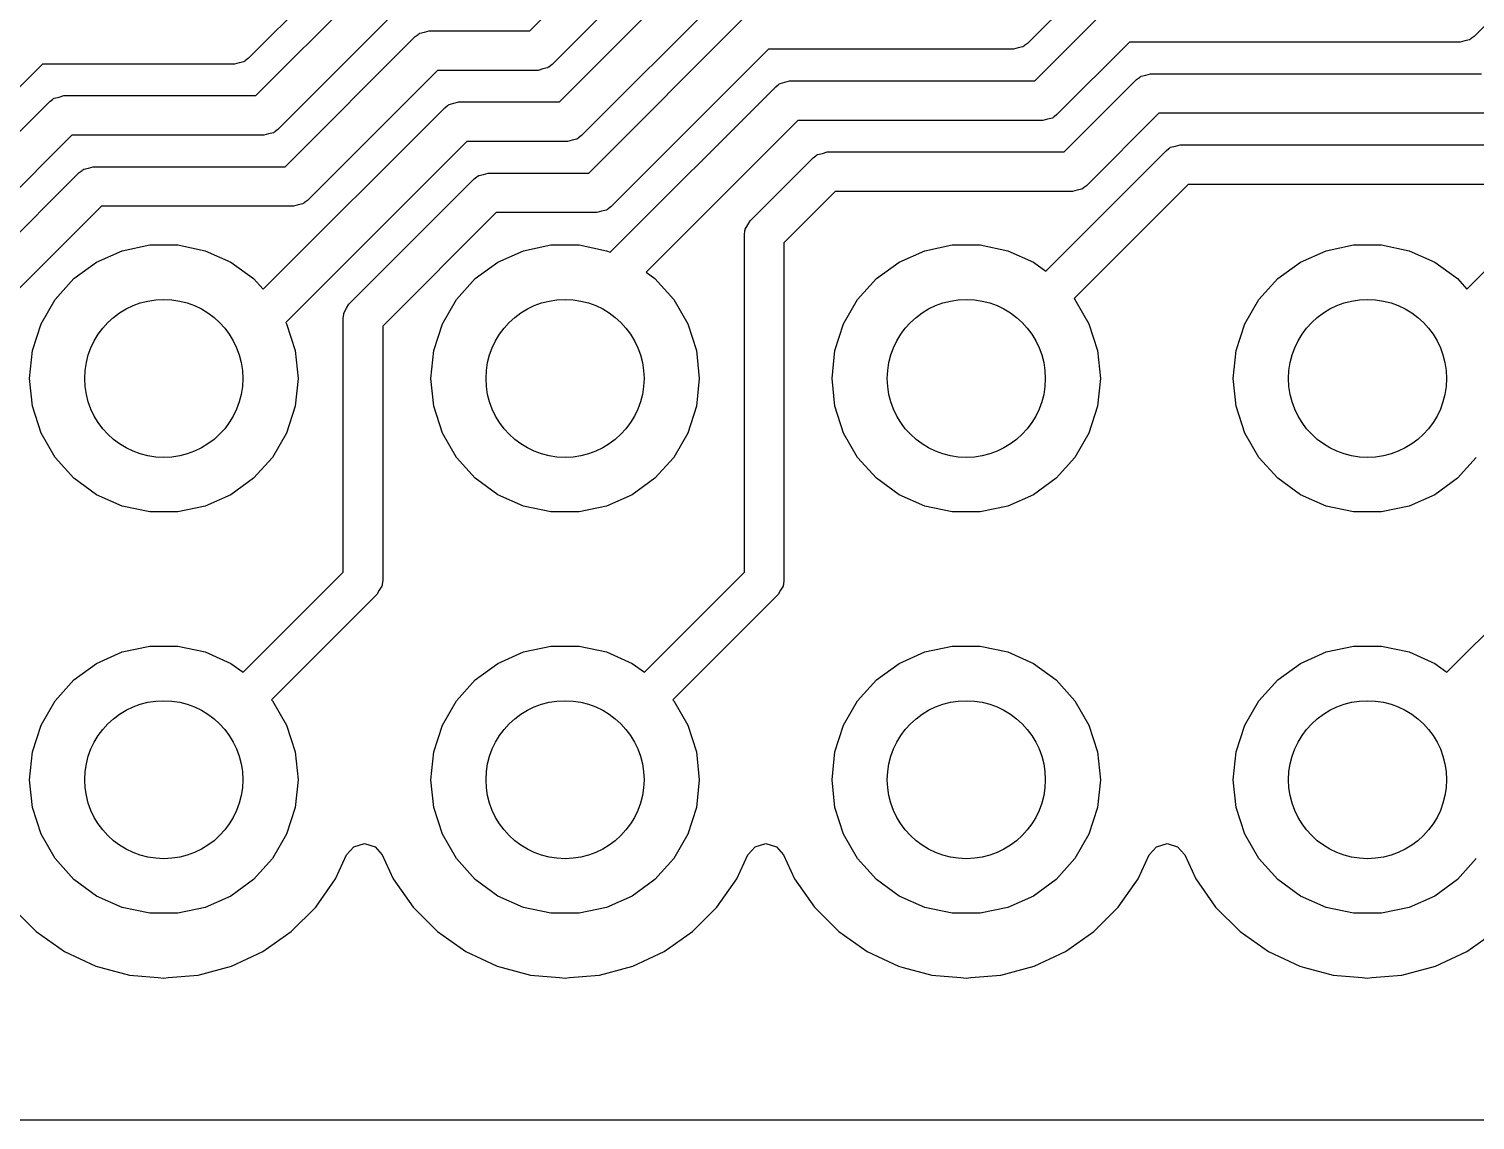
# Model space of a CAD drawing. Extents: x 0.79 to 7.48, y -4.92 to -0.79.
# Drawn here: x 2.9188 to 3.2792, y -4.2706 to -3.9987 of the extents above; entities that cross this region are included whole.
import ezdxf

# ---------------------------------------------------------------- set-up
doc = ezdxf.new("R2010")
doc.units = 0
doc.header["$MEASUREMENT"] = 0
doc.layers.add('BLACK', color=7, linetype='CONTINUOUS')

msp = doc.modelspace()

# ---------------------------------------------------------------- linework, layer by layer
at = {"layer": 'BLACK', "linetype": 'CONTINUOUS'}
for p, q in [((3.04361, -3.99921), (3.08421, -3.95861)), ((3.08972, -3.96702), (3.04913, -4.00761)), ((3.30805, -3.97146), (3.27891, -4.0006)), ((3.00589, -3.97362), (2.97346, -4.00605)), ((3.05095, -4.01693), (3.09018, -3.97769)), ((2.97528, -4.01536), (3.00771, -3.98294)), ((3.18566, -3.98432), (3.16761, -4.00237)), ((3.0957, -3.98609), (3.05646, -4.02533)), ((3.01322, -3.99134), (2.9808, -4.02376)), ((3.05828, -4.03465), (3.09752, -3.99541)), ((3.16943, -4.01169), (3.18748, -3.99364)), ((3.01504, -4.00065), (3.01575, -4.00013)), ((3.01575, -4.00013), (3.01586, -3.99999)), ((3.01586, -3.99999), (3.01597, -3.99996)), ((3.01597, -3.99996), (3.01617, -3.99981)), ((3.01617, -3.99981), (3.01736, -3.99956)), ((3.01736, -3.99956), (3.01852, -3.99921)), ((3.01852, -3.99921), (3.04361, -3.99921)), ((2.98262, -4.03308), (3.01504, -4.00065)), ((3.10304, -4.00381), (3.0638, -4.04305)), ((3.16413, -4.00381), (3.10304, -4.00381)), ((3.1653, -4.00347), (3.16413, -4.00381)), ((3.16649, -4.00321), (3.1653, -4.00347)), ((3.16669, -4.00306), (3.16649, -4.00321)), ((3.16679, -4.00303), (3.16669, -4.00306)), ((3.16691, -4.0029), (3.16679, -4.00303)), ((3.16761, -4.00237), (3.16691, -4.0029)), ((3.193, -4.00204), (3.17495, -4.02009)), ((3.27543, -4.00204), (3.193, -4.00204)), ((3.2766, -4.0017), (3.27543, -4.00204)), ((3.27779, -4.00144), (3.2766, -4.0017)), ((3.27799, -4.00129), (3.27779, -4.00144)), ((3.27809, -4.00126), (3.27799, -4.00129)), ((3.27821, -4.00112), (3.27809, -4.00126)), ((3.27891, -4.0006), (3.27821, -4.00112)), ((2.92213, -4.00749), (2.90429, -4.02533)), ((2.96998, -4.00749), (2.92213, -4.00749)), ((2.97115, -4.00715), (2.96998, -4.00749)), ((2.97234, -4.00689), (2.97115, -4.00715)), ((2.97254, -4.00674), (2.97234, -4.00689)), ((2.97264, -4.00671), (2.97254, -4.00674)), ((2.97276, -4.00657), (2.97264, -4.00671)), ((2.97346, -4.00605), (2.97276, -4.00657)), ((3.04913, -4.00761), (3.04842, -4.00814)), ((3.02056, -4.00906), (2.98814, -4.04148)), ((3.04565, -4.00906), (3.02056, -4.00906)), ((3.04681, -4.00871), (3.04565, -4.00906)), ((3.048, -4.00845), (3.04681, -4.00871)), ((3.0482, -4.0083), (3.048, -4.00845)), ((3.04831, -4.00827), (3.0482, -4.0083)), ((3.04842, -4.00814), (3.04831, -4.00827)), ((3.19482, -4.01135), (3.19552, -4.01083)), ((3.19552, -4.01083), (3.19564, -4.01069)), ((3.19564, -4.01069), (3.19574, -4.01066)), ((3.19574, -4.01066), (3.19594, -4.01052)), ((3.19594, -4.01052), (3.19713, -4.01026)), ((3.19713, -4.01026), (3.1983, -4.00991)), ((3.1983, -4.00991), (3.28073, -4.00991)), ((3.06359, -4.05439), (3.10486, -4.01313)), ((3.10486, -4.01313), (3.10556, -4.0126)), ((3.10556, -4.0126), (3.10568, -4.01247)), ((3.10568, -4.01247), (3.10578, -4.01244)), ((3.10578, -4.01244), (3.10598, -4.01229)), ((3.10598, -4.01229), (3.10717, -4.01203)), ((3.10717, -4.01203), (3.10834, -4.01169)), ((3.10834, -4.01169), (3.16943, -4.01169)), ((3.17677, -4.0294), (3.19482, -4.01135)), ((2.90611, -4.03465), (2.92395, -4.0168)), ((2.92395, -4.0168), (2.92465, -4.01628)), ((2.92465, -4.01628), (2.92477, -4.01614)), ((2.92477, -4.01614), (2.92487, -4.01611)), ((2.92487, -4.01611), (2.92507, -4.01596)), ((2.92507, -4.01596), (2.92626, -4.01571)), ((2.92626, -4.01571), (2.92743, -4.01536)), ((2.92743, -4.01536), (2.97528, -4.01536)), ((2.97714, -4.06361), (3.02238, -4.01837)), ((3.02238, -4.01837), (3.02309, -4.01784)), ((3.02309, -4.01784), (3.0232, -4.01771)), ((3.0232, -4.01771), (3.0233, -4.01768)), ((3.0233, -4.01768), (3.0235, -4.01753)), ((3.0235, -4.01753), (3.02469, -4.01727)), ((3.02469, -4.01727), (3.02586, -4.01693)), ((3.02586, -4.01693), (3.05095, -4.01693)), ((3.27714, -4.06361), (3.32455, -4.01621)), ((3.11038, -4.02153), (3.07255, -4.05936)), ((3.17147, -4.02153), (3.11038, -4.02153)), ((3.17264, -4.02118), (3.17147, -4.02153)), ((3.17383, -4.02093), (3.17264, -4.02118)), ((3.17403, -4.02078), (3.17383, -4.02093)), ((3.17413, -4.02075), (3.17403, -4.02078)), ((3.17425, -4.02061), (3.17413, -4.02075)), ((3.17495, -4.02009), (3.17425, -4.02061)), ((3.20034, -4.01976), (3.18229, -4.0378)), ((3.28277, -4.01976), (3.20034, -4.01976)), ((2.92947, -4.0252), (2.91163, -4.04305)), ((2.97732, -4.0252), (2.92947, -4.0252)), ((2.97849, -4.02486), (2.97732, -4.0252)), ((2.97968, -4.0246), (2.97849, -4.02486)), ((2.97988, -4.02445), (2.97968, -4.0246)), ((2.97998, -4.02442), (2.97988, -4.02445)), ((2.9801, -4.02429), (2.97998, -4.02442)), ((2.9808, -4.02376), (2.9801, -4.02429)), ((3.05646, -4.02533), (3.05576, -4.02586)), ((3.0279, -4.02677), (2.98276, -4.07191)), ((3.05298, -4.02677), (3.0279, -4.02677)), ((3.05415, -4.02643), (3.05298, -4.02677)), ((3.05534, -4.02617), (3.05415, -4.02643)), ((3.05554, -4.02602), (3.05534, -4.02617)), ((3.05565, -4.02599), (3.05554, -4.02602)), ((3.05576, -4.02586), (3.05565, -4.02599)), ((3.17216, -4.05907), (3.20216, -4.02907)), ((3.20216, -4.02907), (3.20286, -4.02854)), ((3.20286, -4.02854), (3.20298, -4.02841)), ((3.20298, -4.02841), (3.20308, -4.02838)), ((3.20308, -4.02838), (3.20328, -4.02823)), ((3.20328, -4.02823), (3.20447, -4.02797)), ((3.20447, -4.02797), (3.20564, -4.02763)), ((3.20564, -4.02763), (3.28807, -4.02763)), ((3.09852, -4.04652), (3.1142, -4.03084)), ((3.1142, -4.03084), (3.1149, -4.03032)), ((3.1149, -4.03032), (3.11502, -4.03018)), ((3.11502, -4.03018), (3.11512, -4.03015)), ((3.11512, -4.03015), (3.11532, -4.03)), ((3.11532, -4.03), (3.11651, -4.02974)), ((3.11651, -4.02974), (3.11768, -4.0294)), ((3.11768, -4.0294), (3.17677, -4.0294)), ((2.89852, -4.06729), (2.93129, -4.03452)), ((2.93129, -4.03452), (2.93199, -4.03399)), ((2.93199, -4.03399), (2.93211, -4.03386)), ((2.93211, -4.03386), (2.93221, -4.03383)), ((2.93221, -4.03383), (2.93241, -4.03368)), ((2.93241, -4.03368), (2.9336, -4.03342)), ((2.9336, -4.03342), (2.93477, -4.03308)), ((2.93477, -4.03308), (2.98262, -4.03308)), ((2.99852, -4.06729), (3.02972, -4.03609)), ((3.02972, -4.03609), (3.03042, -4.03556)), ((3.03042, -4.03556), (3.03054, -4.03543)), ((3.03054, -4.03543), (3.03064, -4.0354)), ((3.03064, -4.0354), (3.03084, -4.03525)), ((3.03084, -4.03525), (3.03203, -4.03499)), ((3.03203, -4.03499), (3.0332, -4.03465)), ((3.0332, -4.03465), (3.05828, -4.03465)), ((3.11972, -4.03924), (3.10692, -4.05204)), ((3.17881, -4.03924), (3.11972, -4.03924)), ((3.17998, -4.0389), (3.17881, -4.03924)), ((3.20768, -4.03747), (3.17923, -4.06592)), ((3.18117, -4.03864), (3.17998, -4.0389)), ((3.18137, -4.03849), (3.18117, -4.03864)), ((3.18147, -4.03846), (3.18137, -4.03849)), ((3.18159, -4.03833), (3.18147, -4.03846)), ((3.18229, -4.0378), (3.18159, -4.03833)), ((3.29011, -4.03747), (3.20768, -4.03747)), ((2.93681, -4.04292), (2.90692, -4.07281)), ((2.98466, -4.04292), (2.93681, -4.04292)), ((2.98583, -4.04258), (2.98466, -4.04292)), ((2.98702, -4.04232), (2.98583, -4.04258)), ((2.98722, -4.04217), (2.98702, -4.04232)), ((2.98732, -4.04214), (2.98722, -4.04217)), ((2.98743, -4.04201), (2.98732, -4.04214)), ((2.98814, -4.04148), (2.98743, -4.04201)), ((3.06288, -4.04374), (3.06268, -4.04389)), ((3.06298, -4.04371), (3.06288, -4.04374)), ((3.0631, -4.04357), (3.06298, -4.04371)), ((3.0638, -4.04305), (3.0631, -4.04357)), ((3.03524, -4.04449), (3.00692, -4.07281)), ((3.06032, -4.04449), (3.03524, -4.04449)), ((3.06149, -4.04415), (3.06032, -4.04449)), ((3.06268, -4.04389), (3.06149, -4.04415)), ((3.09794, -4.04759), (3.09852, -4.04652)), ((3.09708, -4.05), (3.0972, -4.04913)), ((3.09708, -4.13415), (3.09708, -4.05)), ((3.09719, -4.04895), (3.09724, -4.04886)), ((3.0972, -4.04913), (3.09719, -4.04895)), ((3.09724, -4.04886), (3.09728, -4.04861)), ((3.09728, -4.04861), (3.09794, -4.04759)), ((2.93563, -4.05685), (2.94202, -4.054)), ((2.94202, -4.054), (2.94886, -4.05255)), ((2.94886, -4.05255), (2.95586, -4.05255)), ((2.95586, -4.05255), (2.9627, -4.054)), ((2.9627, -4.054), (2.96909, -4.05685)), ((3.03563, -4.05685), (3.04202, -4.054)), ((3.04202, -4.054), (3.04886, -4.05255)), ((3.04886, -4.05255), (3.05586, -4.05255)), ((3.05586, -4.05255), (3.0627, -4.054)), ((3.0627, -4.054), (3.06359, -4.05439)), ((3.10692, -4.05204), (3.10692, -4.13619)), ((3.13563, -4.05685), (3.14202, -4.054)), ((3.14202, -4.054), (3.14886, -4.05255)), ((3.14886, -4.05255), (3.15586, -4.05255)), ((3.15586, -4.05255), (3.1627, -4.054)), ((3.1627, -4.054), (3.16909, -4.05685)), ((3.23563, -4.05685), (3.24202, -4.054)), ((3.24202, -4.054), (3.24886, -4.05255)), ((3.24886, -4.05255), (3.25586, -4.05255)), ((3.25586, -4.05255), (3.2627, -4.054)), ((3.2627, -4.054), (3.26909, -4.05685)), ((2.92997, -4.06096), (2.93563, -4.05685)), ((2.96909, -4.05685), (2.97475, -4.06096)), ((3.02997, -4.06096), (3.03563, -4.05685)), ((3.12997, -4.06096), (3.13563, -4.05685)), ((3.16909, -4.05685), (3.17216, -4.05907)), ((3.22997, -4.06096), (3.23563, -4.05685)), ((3.26909, -4.05685), (3.27475, -4.06096)), ((2.92529, -4.06616), (2.92997, -4.06096)), ((2.97475, -4.06096), (2.97714, -4.06361)), ((3.02529, -4.06616), (3.02997, -4.06096)), ((3.07255, -4.05936), (3.07475, -4.06096)), ((3.07475, -4.06096), (3.07944, -4.06616)), ((3.12529, -4.06616), (3.12997, -4.06096)), ((3.22529, -4.06616), (3.22997, -4.06096)), ((3.27475, -4.06096), (3.27714, -4.06361)), ((2.92179, -4.07222), (2.92529, -4.06616)), ((2.99728, -4.06938), (2.99794, -4.06836)), ((2.99794, -4.06836), (2.99852, -4.06729)), ((3.02179, -4.07222), (3.02529, -4.06616)), ((3.07944, -4.06616), (3.08293, -4.07222)), ((3.12179, -4.07222), (3.12529, -4.06616)), ((3.17923, -4.06592), (3.17944, -4.06616)), ((3.17944, -4.06616), (3.18293, -4.07222)), ((3.22179, -4.07222), (3.22529, -4.06616)), ((2.91963, -4.07887), (2.92179, -4.07222)), ((2.98276, -4.07191), (2.98293, -4.07222)), ((2.98293, -4.07222), (2.9851, -4.07887)), ((2.99708, -4.07077), (2.9972, -4.0699)), ((2.99708, -4.13415), (2.99708, -4.07077)), ((2.99719, -4.06972), (2.99724, -4.06963)), ((2.9972, -4.0699), (2.99719, -4.06972)), ((2.99724, -4.06963), (2.99728, -4.06938)), ((3.01963, -4.07887), (3.02179, -4.07222)), ((3.08293, -4.07222), (3.0851, -4.07887)), ((3.11963, -4.07887), (3.12179, -4.07222)), ((3.18293, -4.07222), (3.1851, -4.07887)), ((3.21963, -4.07887), (3.22179, -4.07222)), ((3.00692, -4.07281), (3.00692, -4.13619)), ((2.9189, -4.08583), (2.91963, -4.07887)), ((2.9851, -4.07887), (2.98583, -4.08583)), ((3.0189, -4.08583), (3.01963, -4.07887)), ((3.0851, -4.07887), (3.08583, -4.08583)), ((3.1189, -4.08583), (3.11963, -4.07887)), ((3.1851, -4.07887), (3.18583, -4.08583)), ((3.2189, -4.08583), (3.21963, -4.07887)), ((2.91963, -4.09278), (2.9189, -4.08583)), ((2.98583, -4.08583), (2.9851, -4.09278)), ((3.01963, -4.09278), (3.0189, -4.08583)), ((3.08583, -4.08583), (3.0851, -4.09278)), ((3.11963, -4.09278), (3.1189, -4.08583)), ((3.18583, -4.08583), (3.1851, -4.09278)), ((3.21963, -4.09278), (3.2189, -4.08583)), ((2.92179, -4.09944), (2.91963, -4.09278)), ((2.9851, -4.09278), (2.98293, -4.09944)), ((3.02179, -4.09944), (3.01963, -4.09278)), ((3.0851, -4.09278), (3.08293, -4.09944)), ((3.12179, -4.09944), (3.11963, -4.09278)), ((3.1851, -4.09278), (3.18293, -4.09944)), ((3.22179, -4.09944), (3.21963, -4.09278)), ((2.92529, -4.1055), (2.92179, -4.09944)), ((2.98293, -4.09944), (2.97944, -4.1055)), ((3.02529, -4.1055), (3.02179, -4.09944)), ((3.08293, -4.09944), (3.07944, -4.1055)), ((3.12529, -4.1055), (3.12179, -4.09944)), ((3.18293, -4.09944), (3.17944, -4.1055)), ((3.22529, -4.1055), (3.22179, -4.09944)), ((2.92997, -4.1107), (2.92529, -4.1055)), ((2.97944, -4.1055), (2.97475, -4.1107)), ((3.02997, -4.1107), (3.02529, -4.1055)), ((3.07944, -4.1055), (3.07475, -4.1107)), ((3.12997, -4.1107), (3.12529, -4.1055)), ((3.17944, -4.1055), (3.17475, -4.1107)), ((3.22997, -4.1107), (3.22529, -4.1055)), ((3.27944, -4.1055), (3.27475, -4.1107)), ((2.93563, -4.11481), (2.92997, -4.1107)), ((2.97475, -4.1107), (2.96909, -4.11481)), ((3.03563, -4.11481), (3.02997, -4.1107)), ((3.07475, -4.1107), (3.06909, -4.11481)), ((3.13563, -4.11481), (3.12997, -4.1107)), ((3.17475, -4.1107), (3.16909, -4.11481)), ((3.23563, -4.11481), (3.22997, -4.1107)), ((3.27475, -4.1107), (3.26909, -4.11481)), ((2.94202, -4.11765), (2.93563, -4.11481)), ((2.96909, -4.11481), (2.9627, -4.11765)), ((3.04202, -4.11765), (3.03563, -4.11481)), ((3.06909, -4.11481), (3.0627, -4.11765)), ((3.14202, -4.11765), (3.13563, -4.11481)), ((3.16909, -4.11481), (3.1627, -4.11765)), ((3.24202, -4.11765), (3.23563, -4.11481)), ((3.26909, -4.11481), (3.2627, -4.11765)), ((2.94886, -4.11911), (2.94202, -4.11765)), ((2.95586, -4.11911), (2.94886, -4.11911)), ((2.9627, -4.11765), (2.95586, -4.11911)), ((3.04886, -4.11911), (3.04202, -4.11765)), ((3.05586, -4.11911), (3.04886, -4.11911)), ((3.0627, -4.11765), (3.05586, -4.11911)), ((3.14886, -4.11911), (3.14202, -4.11765)), ((3.15586, -4.11911), (3.14886, -4.11911)), ((3.1627, -4.11765), (3.15586, -4.11911)), ((3.24886, -4.11911), (3.24202, -4.11765)), ((3.25586, -4.11911), (3.24886, -4.11911)), ((3.2627, -4.11765), (3.25586, -4.11911)), ((2.97216, -4.15907), (2.99708, -4.13415)), ((3.00676, -4.13733), (3.00672, -4.13758)), ((3.00681, -4.13724), (3.00676, -4.13733)), ((3.00692, -4.13619), (3.0068, -4.13706)), ((3.0068, -4.13706), (3.00681, -4.13724)), ((3.07216, -4.15907), (3.09708, -4.13415)), ((3.10676, -4.13733), (3.10672, -4.13758)), ((3.10681, -4.13724), (3.10676, -4.13733)), ((3.10692, -4.13619), (3.1068, -4.13706)), ((3.1068, -4.13706), (3.10681, -4.13724)), ((3.27216, -4.15907), (3.29708, -4.13415)), ((3.00548, -4.13967), (2.97923, -4.16592)), ((3.00606, -4.1386), (3.00548, -4.13967)), ((3.00672, -4.13758), (3.00606, -4.1386)), ((3.10548, -4.13967), (3.07923, -4.16592)), ((3.10606, -4.1386), (3.10548, -4.13967)), ((3.10672, -4.13758), (3.10606, -4.1386)), ((2.93563, -4.15685), (2.94202, -4.154)), ((2.94202, -4.154), (2.94886, -4.15255)), ((2.94886, -4.15255), (2.95586, -4.15255)), ((2.95586, -4.15255), (2.9627, -4.154)), ((2.9627, -4.154), (2.96909, -4.15685)), ((3.03563, -4.15685), (3.04202, -4.154)), ((3.04202, -4.154), (3.04886, -4.15255)), ((3.04886, -4.15255), (3.05586, -4.15255)), ((3.05586, -4.15255), (3.0627, -4.154)), ((3.0627, -4.154), (3.06909, -4.15685)), ((3.13563, -4.15685), (3.14202, -4.154)), ((3.14202, -4.154), (3.14886, -4.15255)), ((3.14886, -4.15255), (3.15586, -4.15255)), ((3.15586, -4.15255), (3.1627, -4.154)), ((3.1627, -4.154), (3.16909, -4.15685)), ((3.23563, -4.15685), (3.24202, -4.154)), ((3.24202, -4.154), (3.24886, -4.15255)), ((3.24886, -4.15255), (3.25586, -4.15255)), ((3.25586, -4.15255), (3.2627, -4.154)), ((3.2627, -4.154), (3.26909, -4.15685)), ((2.92997, -4.16096), (2.93563, -4.15685)), ((2.96909, -4.15685), (2.97216, -4.15907)), ((3.02997, -4.16096), (3.03563, -4.15685)), ((3.06909, -4.15685), (3.07216, -4.15907)), ((3.12997, -4.16096), (3.13563, -4.15685)), ((3.16909, -4.15685), (3.17475, -4.16096)), ((3.22997, -4.16096), (3.23563, -4.15685)), ((3.26909, -4.15685), (3.27216, -4.15907)), ((2.92529, -4.16616), (2.92997, -4.16096)), ((3.02529, -4.16616), (3.02997, -4.16096)), ((3.12529, -4.16616), (3.12997, -4.16096)), ((3.17475, -4.16096), (3.17944, -4.16616)), ((3.22529, -4.16616), (3.22997, -4.16096)), ((2.92179, -4.17222), (2.92529, -4.16616)), ((2.97923, -4.16592), (2.97944, -4.16616)), ((2.97944, -4.16616), (2.98293, -4.17222)), ((3.02179, -4.17222), (3.02529, -4.16616)), ((3.07923, -4.16592), (3.07944, -4.16616)), ((3.07944, -4.16616), (3.08293, -4.17222)), ((3.12179, -4.17222), (3.12529, -4.16616)), ((3.17944, -4.16616), (3.18293, -4.17222)), ((3.22179, -4.17222), (3.22529, -4.16616)), ((2.91963, -4.17887), (2.92179, -4.17222)), ((2.98293, -4.17222), (2.9851, -4.17887)), ((3.01963, -4.17887), (3.02179, -4.17222)), ((3.08293, -4.17222), (3.0851, -4.17887)), ((3.11963, -4.17887), (3.12179, -4.17222)), ((3.18293, -4.17222), (3.1851, -4.17887)), ((3.21963, -4.17887), (3.22179, -4.17222)), ((2.9189, -4.18583), (2.91963, -4.17887)), ((2.9851, -4.17887), (2.98583, -4.18583)), ((3.0189, -4.18583), (3.01963, -4.17887)), ((3.0851, -4.17887), (3.08583, -4.18583)), ((3.1189, -4.18583), (3.11963, -4.17887)), ((3.1851, -4.17887), (3.18583, -4.18583)), ((3.2189, -4.18583), (3.21963, -4.17887)), ((2.91963, -4.19278), (2.9189, -4.18583)), ((2.98583, -4.18583), (2.9851, -4.19278)), ((3.01963, -4.19278), (3.0189, -4.18583)), ((3.08583, -4.18583), (3.0851, -4.19278)), ((3.11963, -4.19278), (3.1189, -4.18583)), ((3.18583, -4.18583), (3.1851, -4.19278)), ((3.21963, -4.19278), (3.2189, -4.18583)), ((2.92179, -4.19944), (2.91963, -4.19278)), ((2.9851, -4.19278), (2.98293, -4.19944)), ((3.02179, -4.19944), (3.01963, -4.19278)), ((3.0851, -4.19278), (3.08293, -4.19944)), ((3.12179, -4.19944), (3.11963, -4.19278)), ((3.1851, -4.19278), (3.18293, -4.19944)), ((3.22179, -4.19944), (3.21963, -4.19278)), ((2.92529, -4.2055), (2.92179, -4.19944)), ((2.98293, -4.19944), (2.97944, -4.2055)), ((2.99976, -4.20252), (3.0024, -4.20176)), ((3.0024, -4.20176), (3.00503, -4.20256)), ((3.02529, -4.2055), (3.02179, -4.19944)), ((3.08293, -4.19944), (3.07944, -4.2055)), ((3.09976, -4.20252), (3.1024, -4.20176)), ((3.1024, -4.20176), (3.10503, -4.20256)), ((3.12529, -4.2055), (3.12179, -4.19944)), ((3.18293, -4.19944), (3.17944, -4.2055)), ((3.19976, -4.20252), (3.2024, -4.20176)), ((3.2024, -4.20176), (3.20503, -4.20256)), ((3.22529, -4.2055), (3.22179, -4.19944)), ((2.92997, -4.2107), (2.92529, -4.2055)), ((2.97944, -4.2055), (2.97475, -4.2107)), ((2.99516, -4.21054), (2.99794, -4.20458)), ((2.99794, -4.20458), (2.99976, -4.20252)), ((3.00503, -4.20256), (3.00679, -4.20458)), ((3.00679, -4.20458), (3.00956, -4.21054)), ((3.02997, -4.2107), (3.02529, -4.2055)), ((3.07944, -4.2055), (3.07475, -4.2107)), ((3.09516, -4.21054), (3.09794, -4.20458)), ((3.09794, -4.20458), (3.09976, -4.20252)), ((3.10503, -4.20256), (3.10679, -4.20458)), ((3.10679, -4.20458), (3.10956, -4.21054)), ((3.12997, -4.2107), (3.12529, -4.2055)), ((3.17944, -4.2055), (3.17475, -4.2107)), ((3.19516, -4.21054), (3.19794, -4.20458)), ((3.19794, -4.20458), (3.19976, -4.20252)), ((3.20503, -4.20256), (3.20679, -4.20458)), ((3.20679, -4.20458), (3.20956, -4.21054)), ((3.22997, -4.2107), (3.22529, -4.2055)), ((3.27944, -4.2055), (3.27475, -4.2107)), ((2.93563, -4.21481), (2.92997, -4.2107)), ((2.97475, -4.2107), (2.96909, -4.21481)), ((2.99022, -4.21759), (2.99516, -4.21054)), ((3.00956, -4.21054), (3.0145, -4.21759)), ((3.03563, -4.21481), (3.02997, -4.2107)), ((3.07475, -4.2107), (3.06909, -4.21481)), ((3.09022, -4.21759), (3.09516, -4.21054)), ((3.10956, -4.21054), (3.1145, -4.21759)), ((3.13563, -4.21481), (3.12997, -4.2107)), ((3.17475, -4.2107), (3.16909, -4.21481)), ((3.19022, -4.21759), (3.19516, -4.21054)), ((3.20956, -4.21054), (3.2145, -4.21759)), ((3.23563, -4.21481), (3.22997, -4.2107)), ((3.27475, -4.2107), (3.26909, -4.21481)), ((2.94202, -4.21765), (2.93563, -4.21481)), ((2.96909, -4.21481), (2.9627, -4.21765)), ((3.04202, -4.21765), (3.03563, -4.21481)), ((3.06909, -4.21481), (3.0627, -4.21765)), ((3.14202, -4.21765), (3.13563, -4.21481)), ((3.16909, -4.21481), (3.1627, -4.21765)), ((3.24202, -4.21765), (3.23563, -4.21481)), ((3.26909, -4.21481), (3.2627, -4.21765)), ((2.9145, -4.21759), (2.9206, -4.22368)), ((2.94886, -4.21911), (2.94202, -4.21765)), ((2.95586, -4.21911), (2.94886, -4.21911)), ((2.9627, -4.21765), (2.95586, -4.21911)), ((2.98413, -4.22368), (2.99022, -4.21759)), ((3.0145, -4.21759), (3.0206, -4.22368)), ((3.04886, -4.21911), (3.04202, -4.21765)), ((3.05586, -4.21911), (3.04886, -4.21911)), ((3.0627, -4.21765), (3.05586, -4.21911)), ((3.08413, -4.22368), (3.09022, -4.21759)), ((3.1145, -4.21759), (3.1206, -4.22368)), ((3.14886, -4.21911), (3.14202, -4.21765)), ((3.15586, -4.21911), (3.14886, -4.21911)), ((3.1627, -4.21765), (3.15586, -4.21911)), ((3.18413, -4.22368), (3.19022, -4.21759)), ((3.2145, -4.21759), (3.2206, -4.22368)), ((3.24886, -4.21911), (3.24202, -4.21765)), ((3.25586, -4.21911), (3.24886, -4.21911)), ((3.2627, -4.21765), (3.25586, -4.21911)), ((2.9206, -4.22368), (2.92765, -4.22863)), ((2.97707, -4.22863), (2.98413, -4.22368)), ((3.0206, -4.22368), (3.02765, -4.22863)), ((3.07707, -4.22863), (3.08413, -4.22368)), ((3.1206, -4.22368), (3.12765, -4.22863)), ((3.17707, -4.22863), (3.18413, -4.22368)), ((3.2206, -4.22368), (3.22765, -4.22863)), ((3.27707, -4.22863), (3.28413, -4.22368)), ((2.92765, -4.22863), (2.93546, -4.23227)), ((2.96926, -4.23227), (2.97707, -4.22863)), ((3.02765, -4.22863), (3.03546, -4.23227)), ((3.06926, -4.23227), (3.07707, -4.22863)), ((3.12765, -4.22863), (3.13546, -4.23227)), ((3.16926, -4.23227), (3.17707, -4.22863)), ((3.22765, -4.22863), (3.23546, -4.23227)), ((3.26926, -4.23227), (3.27707, -4.22863)), ((2.93546, -4.23227), (2.93546, -4.23227)), ((2.93546, -4.23227), (2.93546, -4.23227)), ((2.93546, -4.23227), (2.93667, -4.23259)), ((2.93667, -4.23259), (2.94378, -4.2345)), ((2.94378, -4.2345), (2.95098, -4.23513)), ((2.95347, -4.23515), (2.96094, -4.2345)), ((2.96094, -4.2345), (2.96926, -4.23227)), ((3.03546, -4.23227), (3.03546, -4.23227)), ((3.03546, -4.23227), (3.03546, -4.23227)), ((3.03546, -4.23227), (3.03667, -4.23259)), ((3.03667, -4.23259), (3.04378, -4.2345)), ((3.04378, -4.2345), (3.05098, -4.23513)), ((3.05347, -4.23515), (3.06094, -4.2345)), ((3.06094, -4.2345), (3.06926, -4.23227)), ((3.13546, -4.23227), (3.13546, -4.23227)), ((3.13546, -4.23227), (3.13546, -4.23227)), ((3.13546, -4.23227), (3.13667, -4.23259)), ((3.13667, -4.23259), (3.14378, -4.2345)), ((3.14378, -4.2345), (3.15098, -4.23513)), ((3.15347, -4.23515), (3.16094, -4.2345)), ((3.16094, -4.2345), (3.16926, -4.23227)), ((3.23546, -4.23227), (3.23546, -4.23227)), ((3.23546, -4.23227), (3.23546, -4.23227)), ((3.23546, -4.23227), (3.23667, -4.23259)), ((3.23667, -4.23259), (3.24378, -4.2345)), ((3.24378, -4.2345), (3.25098, -4.23513)), ((3.25347, -4.23515), (3.26094, -4.2345)), ((3.26094, -4.2345), (3.26926, -4.23227)), ((2.95098, -4.23513), (2.95236, -4.23525)), ((2.95236, -4.23525), (2.95347, -4.23515)), ((2.95236, -4.23525), (2.95236, -4.23525)), ((2.95236, -4.23525), (2.95236, -4.23525)), ((3.05098, -4.23513), (3.05236, -4.23525)), ((3.05236, -4.23525), (3.05347, -4.23515)), ((3.05236, -4.23525), (3.05236, -4.23525)), ((3.05236, -4.23525), (3.05236, -4.23525)), ((3.15098, -4.23513), (3.15236, -4.23525)), ((3.15236, -4.23525), (3.15347, -4.23515)), ((3.15236, -4.23525), (3.15236, -4.23525)), ((3.15236, -4.23525), (3.15236, -4.23525)), ((3.25098, -4.23513), (3.25236, -4.23525)), ((3.25236, -4.23525), (3.25347, -4.23515)), ((3.25236, -4.23525), (3.25236, -4.23525)), ((3.25236, -4.23525), (3.25236, -4.23525)), ((3.50411, -4.27065), (1.84874, -4.27065))]:
    msp.add_line(p, q, dxfattribs=at)
at = {"layer": 'BLACK'}
for centre in [(2.95236, -4.08583), (3.05236, -4.08583), (3.15236, -4.08583), (3.25236, -4.08583), (2.95236, -4.18583), (3.05236, -4.18583), (3.15236, -4.18583), (3.25236, -4.18583)]:
    msp.add_circle(centre, 0.01969, dxfattribs=at)

doc.saveas('drawing.dxf')
